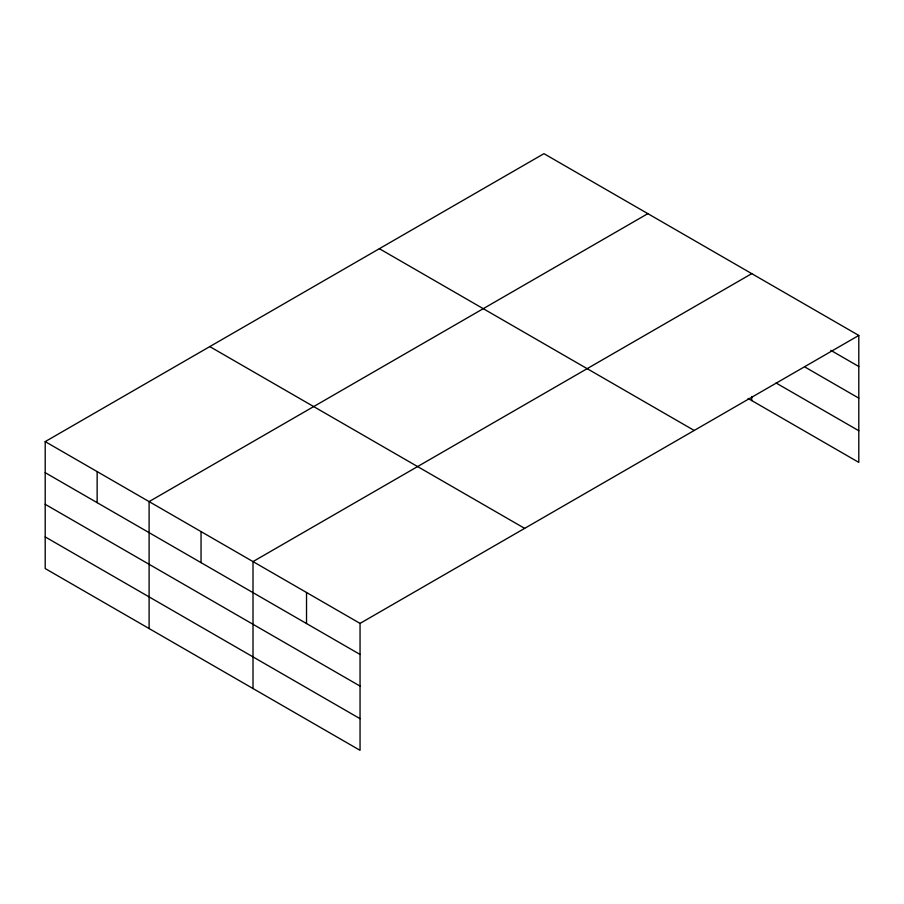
<?xml version="1.0" encoding="UTF-8"?>
<svg xmlns="http://www.w3.org/2000/svg" width="904" height="904" viewBox="0 0 904 904"><rect width="100%" height="100%" fill="white"/><g stroke="black" fill="none" stroke-linecap="round" stroke-linejoin="round"><path stroke-width="1.36" d="M45.2 441.615L360.052 623.398L360.052 750.331L45.2 568.559L45.2 441.615L543.948 153.669L858.8 335.44L858.8 462.385L748.128 398.483M647.852 213.649L149.103 501.596L149.103 628.54M751.744 273.641L253.007 561.587L253.007 688.532M360.052 623.398L858.8 335.44M830.821 350.345L858.8 366.504M805.272 367.239L858.8 398.144M776.084 382.991L858.8 430.745M379.364 248.69L694.215 430.473M209.784 346.594L524.636 528.365M45.2 472.668L360.052 654.451M45.2 504.308L360.052 686.091M45.2 536.908L360.052 718.691M751.744 396.449L751.744 400.585M306.524 592.493L306.524 623.545M201.05 531.597L201.05 562.65M97.146 471.606L97.146 502.658"/></g></svg>
